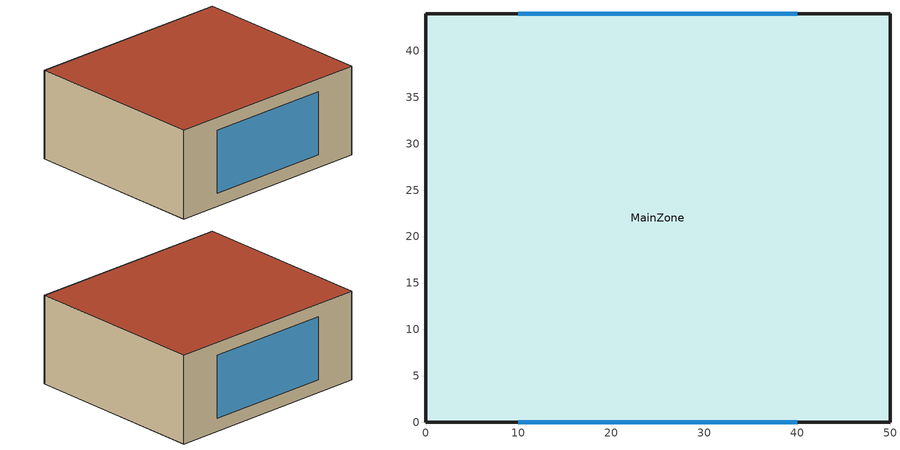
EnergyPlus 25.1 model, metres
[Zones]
MainZone
 floor ground (FloorConstruction): 0,0 0,44 50,44 50,0 z0
 wall outside (WallConstruction): 0,44 50,44 50,0 0,0 0,44 z0:21
 window (WindowConstruction): 40,0 10,0 / 10,44 40,44 z3:18
 roof outside (RoofConstruction): 50,0 50,44 0,44 0,0 z21
[Building]
Sjostaden_2_Calibrated: North Axis=0; Terrain=City; Loads Convergence Tolerance Value=0.04; Temperature Convergence Tolerance Value=0.4; Solar Distribution=FullExterior; Maximum Number of Warmup Days=25; Minimum Number of Warmup Days=6
[Material] Roughness=MediumRough
Concrete: Thickness (m)=0.2; Conductivity (W/m-K)=1.7; Density (kg/m3)=2300; Specific Heat (J/kg-K)=900
WallInsulation: Thickness → U=0.11 W/m²K=0.28; Conductivity (mineral wool)=0.035; Density=30; Specific Heat=840
RoofInsulation: Density=30; Specific Heat=840; Thickness → U=0.08 W/m²K=0.4; Conductivity=0.035
[Construction]
WallConstruction: Concrete, WallInsulation
RoofConstruction: Concrete, RoofInsulation
FloorConstruction: Concrete
WindowConstruction: TripleGlazing
[WindowMaterial:SimpleGlazingSystem]
TripleGlazing: U-Factor (W/m²K)=0.8; Solar Heat Gain Coefficient=0.5; Visible Transmittance=0.65
[Zone]
MainZone: 0, 0, 0, 1, 1, 3, 46200
[People]
MainZone_People: Zone or ZoneList or Space or SpaceList=MainZone; Number of People Schedule=OccupancySchedule; Number of People Calculation Method=People; Number of People (2200m² / 30m²/person)=73; Fraction Radiant=0.3; Sensible Heat Fraction=autocalculate; Activity Level Schedule=ActivityLevel
[Lights]
MainZone_Lights: Zone or ZoneList or Space or SpaceList=MainZone; Schedule=LightingSchedule; Design Level Calculation Method=Watts/Area; Watts per Floor Area=8; Return Air Fraction=0; Fraction Radiant=0.4; Fraction Visible=0.2
[ElectricEquipment]
MainZone_Equipment: Zone or ZoneList or Space or SpaceList=MainZone; Schedule=EquipmentSchedule; Design Level Calculation Method=Watts/Area; Watts per Floor Area=12; Fraction Latent=0; Fraction Radiant=0.3; Fraction Lost=0
[ZoneHVAC:IdealLoadsAirSystem]
MainZone_IdealLoads: Availability Schedule=AlwaysOn; Maximum Heating Supply Air Temperature=50; Minimum Cooling Supply Air Temperature=13; Maximum Heating Supply Air Humidity Ratio=0.0156; Minimum Cooling Supply Air Humidity Ratio=0.0077; Heating Limit=NoLimit; Cooling Limit=NoLimit; Dehumidification Control Type=None; Cooling Sensible Heat Ratio=0.7; Humidification Control Type=None; Demand Controlled Ventilation Type=None; Outdoor Air Economizer Type=NoEconomizer; Heat Recovery Type=None; Sensible Heat Recovery Effectiveness=0.7; Latent Heat Recovery Effectiveness=0.65
[Zone equipment]
MainZone: MainZone_IdealLoads
[ZoneControl:Thermostat]
MainZone_Thermostat: Zone or ZoneList=MainZone; Control Type Schedule=ThermostatType; Control 1=MainZone_DualSetpoint
[ThermostatSetpoint:DualSetpoint]
MainZone_DualSetpoint: Heating Setpoint Temperature Schedule=HeatingSetpoint; Cooling Setpoint Temperature Schedule=CoolingSetpoint
[Schedule:Constant]
AlwaysOn: 1
ActivityLevel: 120
HeatingSetpoint: 21
CoolingSetpoint: 26
ThermostatType: 4
[Schedule:Compact]
OccupancySchedule: Through: 12/31, For: AllDays, Until: 07:00, 0.9, Until: 09:00, 0.5, Until: 17:00, 0.2, Until: 22:00, 0.9, Until: 24:00, 0.9
LightingSchedule: Through: 12/31, For: AllDays, Until: 06:00, 0.05, Until: 08:00, 0.5, Until: 17:00, 0.1, Until: 22:00, 0.7, Until: 24:00, 0.3
EquipmentSchedule: Through: 12/31, For: AllDays, Until: 07:00, 0.3, Until: 09:00, 0.6, Until: 17:00, 0.3, Until: 22:00, 0.7, Until: 24:00, 0.4
